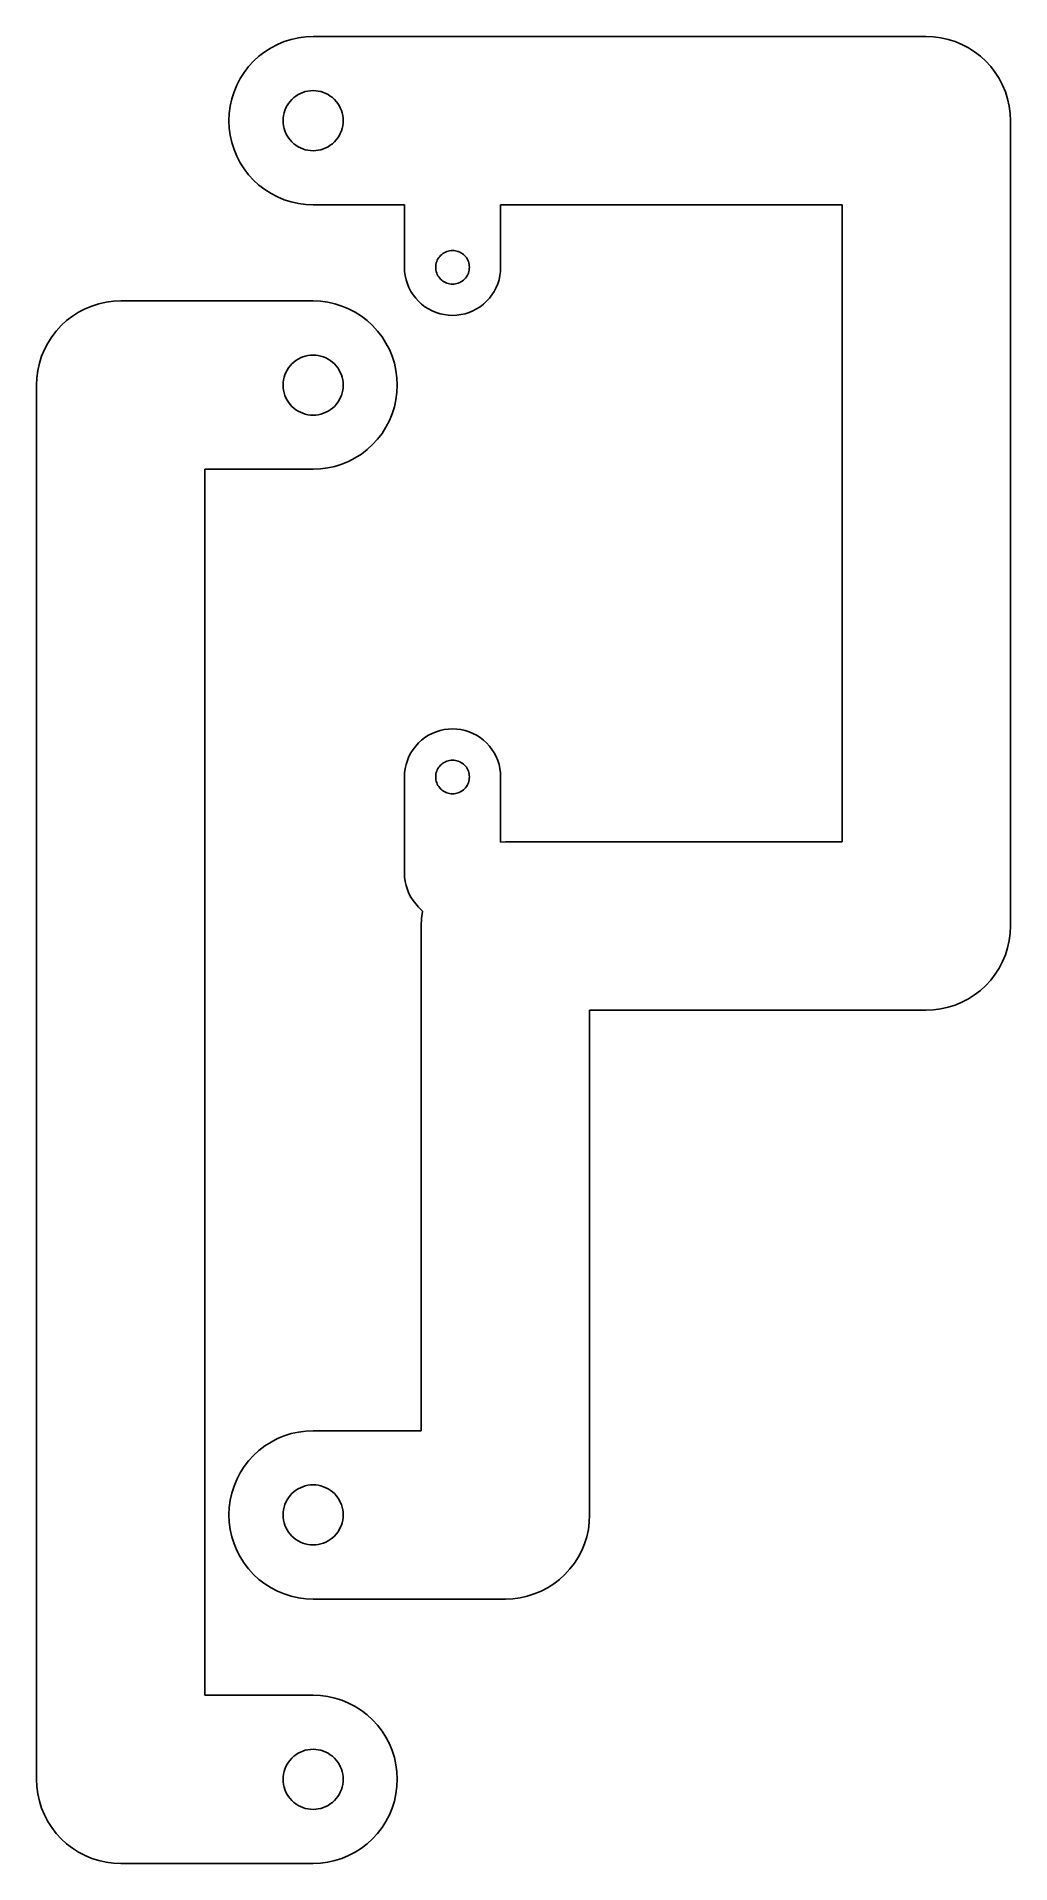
# Model space of a CAD drawing. Header units: metres. Extents: x 0 to 40.5, y 0 to 76.
import ezdxf

# ---------------------------------------------------------------- set-up
doc = ezdxf.new("R2010")
doc.units = ezdxf.units.M

msp = doc.modelspace()

# ---------------------------------------------------------------- linework, layer by layer
for p, q in [((11.5, 76), (11.1949, 75.9867)), ((37, 76), (11.5, 76)), ((37.305, 75.9867), (37, 76)), ((9.49248, 75.367), (9.25023, 75.1812)), ((9.75, 75.5311), (9.49248, 75.367)), ((10.0208, 75.6721), (9.75, 75.5311)), ((10.3029, 75.7889), (10.0208, 75.6721)), ((10.5941, 75.8807), (10.3029, 75.7889)), ((10.8922, 75.9468), (10.5941, 75.8807)), ((11.1949, 75.9867), (10.8922, 75.9468)), ((37.6078, 75.9468), (37.305, 75.9867)), ((37.9059, 75.8807), (37.6078, 75.9468)), ((38.1971, 75.7889), (37.9059, 75.8807)), ((38.4792, 75.6721), (38.1971, 75.7889)), ((38.75, 75.5311), (38.4792, 75.6721)), ((39.0075, 75.367), (38.75, 75.5311)), ((39.2498, 75.1812), (39.0075, 75.367)), ((8.63297, 74.5075), (8.4689, 74.25)), ((8.81883, 74.7498), (8.63297, 74.5075)), ((9.02512, 74.9749), (8.81883, 74.7498)), ((9.25023, 75.1812), (9.02512, 74.9749)), ((39.4749, 74.9749), (39.2498, 75.1812)), ((39.6812, 74.7498), (39.4749, 74.9749)), ((39.867, 74.5075), (39.6812, 74.7498)), ((40.0311, 74.25), (39.867, 74.5075)), ((8.32791, 73.9792), (8.21107, 73.6971)), ((8.4689, 74.25), (8.32791, 73.9792)), ((11.1765, 73.7074), (11.2829, 73.731)), ((11.2829, 73.731), (11.3911, 73.7452)), ((11.3911, 73.7452), (11.5, 73.75)), ((11.5, 73.75), (11.6089, 73.7452)), ((11.6089, 73.7452), (11.7171, 73.731)), ((11.7171, 73.731), (11.8235, 73.7074)), ((40.1721, 73.9792), (40.0311, 74.25)), ((40.2889, 73.6971), (40.1721, 73.9792)), ((8.05316, 73.1078), (8.01331, 72.805)), ((8.11925, 73.4059), (8.05316, 73.1078)), ((8.21107, 73.6971), (8.11925, 73.4059)), ((10.3254, 72.9275), (10.3671, 73.0283)), ((10.3671, 73.0283), (10.4175, 73.125)), ((10.4175, 73.125), (10.4761, 73.217)), ((10.4761, 73.217), (10.5424, 73.3035)), ((10.5424, 73.3035), (10.6161, 73.3839)), ((10.6161, 73.3839), (10.6965, 73.4576)), ((10.6965, 73.4576), (10.783, 73.5239)), ((10.783, 73.5239), (10.875, 73.5825)), ((10.875, 73.5825), (10.9717, 73.6329)), ((10.9717, 73.6329), (11.0725, 73.6746)), ((11.0725, 73.6746), (11.1765, 73.7074)), ((11.8235, 73.7074), (11.9275, 73.6746)), ((11.9275, 73.6746), (12.0283, 73.6329)), ((12.0283, 73.6329), (12.125, 73.5825)), ((12.125, 73.5825), (12.217, 73.5239)), ((12.217, 73.5239), (12.3035, 73.4576)), ((12.3035, 73.4576), (12.3839, 73.3839)), ((12.3839, 73.3839), (12.4576, 73.3035)), ((12.4576, 73.3035), (12.5239, 73.217)), ((12.5239, 73.217), (12.5825, 73.125)), ((12.5825, 73.125), (12.6329, 73.0283)), ((12.6329, 73.0283), (12.6746, 72.9275)), ((40.3807, 73.4059), (40.2889, 73.6971)), ((40.4468, 73.1078), (40.3807, 73.4059)), ((40.4867, 72.805), (40.4468, 73.1078)), ((8.01331, 72.805), (8, 72.5)), ((8, 72.5), (8.01331, 72.1949)), ((10.25, 72.5), (10.2547, 72.6089)), ((10.2547, 72.3911), (10.25, 72.5)), ((10.2547, 72.6089), (10.269, 72.7171)), ((10.269, 72.2829), (10.2547, 72.3911)), ((10.269, 72.7171), (10.2926, 72.8235)), ((10.2926, 72.1765), (10.269, 72.2829)), ((10.2926, 72.8235), (10.3254, 72.9275)), ((12.6746, 72.9275), (12.7074, 72.8235)), ((12.7074, 72.8235), (12.731, 72.7171)), ((12.731, 72.2829), (12.7074, 72.1765)), ((12.731, 72.7171), (12.7452, 72.6089)), ((12.7452, 72.3911), (12.731, 72.2829)), ((12.7452, 72.6089), (12.75, 72.5)), ((12.75, 72.5), (12.7452, 72.3911)), ((40.5, 72.5), (40.4867, 72.805)), ((40.5, 39), (40.5, 72.5)), ((8.01331, 72.1949), (8.05316, 71.8922)), ((8.05316, 71.8922), (8.11925, 71.5941)), ((8.11925, 71.5941), (8.21107, 71.3029)), ((10.3254, 72.0725), (10.2926, 72.1765)), ((10.3671, 71.9717), (10.3254, 72.0725)), ((10.4175, 71.875), (10.3671, 71.9717)), ((10.4761, 71.783), (10.4175, 71.875)), ((10.5424, 71.6965), (10.4761, 71.783)), ((10.6161, 71.6161), (10.5424, 71.6965)), ((10.6965, 71.5424), (10.6161, 71.6161)), ((10.783, 71.4761), (10.6965, 71.5424)), ((10.875, 71.4175), (10.783, 71.4761)), ((12.217, 71.4761), (12.125, 71.4175)), ((12.3035, 71.5424), (12.217, 71.4761)), ((12.3839, 71.6161), (12.3035, 71.5424)), ((12.4576, 71.6965), (12.3839, 71.6161)), ((12.5239, 71.783), (12.4576, 71.6965)), ((12.5825, 71.875), (12.5239, 71.783)), ((12.6329, 71.9717), (12.5825, 71.875)), ((12.6746, 72.0725), (12.6329, 71.9717)), ((12.7074, 72.1765), (12.6746, 72.0725)), ((8.21107, 71.3029), (8.32791, 71.0208)), ((8.32791, 71.0208), (8.4689, 70.75)), ((8.4689, 70.75), (8.63297, 70.4925)), ((10.9717, 71.3671), (10.875, 71.4175)), ((11.0725, 71.3254), (10.9717, 71.3671)), ((11.1765, 71.2926), (11.0725, 71.3254)), ((11.2829, 71.269), (11.1765, 71.2926)), ((11.3911, 71.2547), (11.2829, 71.269)), ((11.5, 71.25), (11.3911, 71.2547)), ((11.6089, 71.2547), (11.5, 71.25)), ((11.7171, 71.269), (11.6089, 71.2547)), ((11.8235, 71.2926), (11.7171, 71.269)), ((11.9275, 71.3254), (11.8235, 71.2926)), ((12.0283, 71.3671), (11.9275, 71.3254)), ((12.125, 71.4175), (12.0283, 71.3671)), ((8.63297, 70.4925), (8.81883, 70.2502)), ((8.81883, 70.2502), (9.02512, 70.0251)), ((9.02512, 70.0251), (9.25023, 69.8188)), ((9.25023, 69.8188), (9.49248, 69.633)), ((9.49248, 69.633), (9.75, 69.4689)), ((9.75, 69.4689), (10.0208, 69.3279)), ((10.0208, 69.3279), (10.3029, 69.2111)), ((10.3029, 69.2111), (10.5941, 69.1193)), ((10.5941, 69.1193), (10.8922, 69.0532)), ((10.8922, 69.0532), (11.1949, 69.0133)), ((11.1949, 69.0133), (11.5, 69)), ((11.5, 69), (15.3, 69)), ((15.3, 69), (15.3, 66.4)), ((19.3, 66.4), (19.3, 69)), ((19.3, 69), (33.5, 69)), ((33.5, 69), (33.5, 42.5)), ((16.7638, 66.8499), (16.805, 66.895)), ((16.805, 66.895), (16.85, 66.9362)), ((16.85, 66.9362), (16.8985, 66.9734)), ((16.8985, 66.9734), (16.95, 67.0062)), ((16.95, 67.0062), (17.0042, 67.0344)), ((17.0042, 67.0344), (17.0606, 67.0578)), ((17.0606, 67.0578), (17.1188, 67.0761)), ((17.1188, 67.0761), (17.1784, 67.0894)), ((17.1784, 67.0894), (17.239, 67.0973)), ((17.239, 67.0973), (17.3, 67.1)), ((17.3, 67.1), (17.361, 67.0973)), ((17.361, 67.0973), (17.4215, 67.0894)), ((17.4215, 67.0894), (17.4812, 67.0761)), ((17.4812, 67.0761), (17.5394, 67.0578)), ((17.5394, 67.0578), (17.5958, 67.0344)), ((17.5958, 67.0344), (17.65, 67.0062)), ((17.65, 67.0062), (17.7015, 66.9734)), ((17.7015, 66.9734), (17.7499, 66.9362)), ((17.7499, 66.9362), (17.795, 66.895)), ((17.795, 66.895), (17.8362, 66.8499)), ((15.3, 66.4), (15.3076, 66.2257)), ((15.3076, 66.2257), (15.3304, 66.0527)), ((16.6, 66.4), (16.6027, 66.461)), ((16.6027, 66.339), (16.6, 66.4)), ((16.6027, 66.461), (16.6106, 66.5215)), ((16.6106, 66.2784), (16.6027, 66.339)), ((16.6106, 66.5215), (16.6238, 66.5812)), ((16.6238, 66.2188), (16.6106, 66.2784)), ((16.6238, 66.5812), (16.6422, 66.6394)), ((16.6422, 66.1606), (16.6238, 66.2188)), ((16.6422, 66.6394), (16.6656, 66.6958)), ((16.6656, 66.1042), (16.6422, 66.1606)), ((16.6656, 66.6958), (16.6938, 66.75)), ((16.6938, 66.75), (16.7266, 66.8015)), ((16.7266, 66.8015), (16.7638, 66.8499)), ((17.8362, 66.8499), (17.8734, 66.8015)), ((17.8734, 66.8015), (17.9062, 66.75)), ((17.9062, 66.75), (17.9344, 66.6958)), ((17.9344, 66.6958), (17.9578, 66.6394)), ((17.9578, 66.1606), (17.9344, 66.1042)), ((17.9578, 66.6394), (17.9761, 66.5812)), ((17.9761, 66.2188), (17.9578, 66.1606)), ((17.9761, 66.5812), (17.9894, 66.5215)), ((17.9894, 66.2784), (17.9761, 66.2188)), ((17.9894, 66.5215), (17.9973, 66.461)), ((17.9973, 66.339), (17.9894, 66.2784)), ((17.9973, 66.461), (18, 66.4)), ((18, 66.4), (17.9973, 66.339)), ((19.2696, 66.0527), (19.2924, 66.2257)), ((19.2924, 66.2257), (19.3, 66.4)), ((15.3304, 66.0527), (15.3681, 65.8824)), ((15.3681, 65.8824), (15.4206, 65.716)), ((15.4206, 65.716), (15.4874, 65.5548)), ((15.4874, 65.5548), (15.5679, 65.4)), ((15.5679, 65.4), (15.6617, 65.2528)), ((16.6938, 66.05), (16.6656, 66.1042)), ((16.7266, 65.9985), (16.6938, 66.05)), ((16.7638, 65.95), (16.7266, 65.9985)), ((16.805, 65.905), (16.7638, 65.95)), ((16.85, 65.8638), (16.805, 65.905)), ((16.8985, 65.8266), (16.85, 65.8638)), ((16.95, 65.7938), (16.8985, 65.8266)), ((17.0042, 65.7656), (16.95, 65.7938)), ((17.0606, 65.7422), (17.0042, 65.7656)), ((17.1188, 65.7238), (17.0606, 65.7422)), ((17.1784, 65.7106), (17.1188, 65.7238)), ((17.239, 65.7027), (17.1784, 65.7106)), ((17.3, 65.7), (17.239, 65.7027)), ((17.361, 65.7027), (17.3, 65.7)), ((17.4215, 65.7106), (17.361, 65.7027)), ((17.4812, 65.7238), (17.4215, 65.7106)), ((17.5394, 65.7422), (17.4812, 65.7238)), ((17.5958, 65.7656), (17.5394, 65.7422)), ((17.65, 65.7938), (17.5958, 65.7656)), ((17.7015, 65.8266), (17.65, 65.7938)), ((17.7499, 65.8638), (17.7015, 65.8266)), ((17.795, 65.905), (17.7499, 65.8638)), ((17.8362, 65.95), (17.795, 65.905)), ((17.8734, 65.9985), (17.8362, 65.95)), ((17.9062, 66.05), (17.8734, 65.9985)), ((17.9344, 66.1042), (17.9062, 66.05)), ((18.9383, 65.2528), (19.032, 65.4)), ((19.032, 65.4), (19.1126, 65.5548)), ((19.1126, 65.5548), (19.1794, 65.716)), ((19.1794, 65.716), (19.2318, 65.8824)), ((19.2318, 65.8824), (19.2696, 66.0527)), ((2.02083, 64.6721), (1.75, 64.5311)), ((2.30292, 64.7889), (2.02083, 64.6721)), ((2.59413, 64.8807), (2.30292, 64.7889)), ((2.89223, 64.9468), (2.59413, 64.8807)), ((3.19495, 64.9867), (2.89223, 64.9468)), ((3.5, 65), (3.19495, 64.9867)), ((11.5, 65), (3.5, 65)), ((11.805, 64.9867), (11.5, 65)), ((12.1078, 64.9468), (11.805, 64.9867)), ((12.4059, 64.8807), (12.1078, 64.9468)), ((12.6971, 64.7889), (12.4059, 64.8807)), ((12.9792, 64.6721), (12.6971, 64.7889)), ((13.25, 64.5311), (12.9792, 64.6721)), ((15.6617, 65.2528), (15.7679, 65.1144)), ((15.7679, 65.1144), (15.8858, 64.9858)), ((15.8858, 64.9858), (16.0144, 64.8679)), ((16.0144, 64.8679), (16.1528, 64.7617)), ((16.1528, 64.7617), (16.3, 64.6679)), ((16.3, 64.6679), (16.4548, 64.5874)), ((18.1452, 64.5874), (18.3, 64.6679)), ((18.3, 64.6679), (18.4471, 64.7617)), ((18.4471, 64.7617), (18.5856, 64.8679)), ((18.5856, 64.8679), (18.7142, 64.9858)), ((18.7142, 64.9858), (18.8321, 65.1144)), ((18.8321, 65.1144), (18.9383, 65.2528)), ((1.02512, 63.9749), (0.818832, 63.7498)), ((1.25023, 64.1812), (1.02512, 63.9749)), ((1.49248, 64.367), (1.25023, 64.1812)), ((1.75, 64.5311), (1.49248, 64.367)), ((13.5075, 64.367), (13.25, 64.5311)), ((13.7498, 64.1812), (13.5075, 64.367)), ((13.9749, 63.9749), (13.7498, 64.1812)), ((14.1812, 63.7498), (13.9749, 63.9749)), ((16.4548, 64.5874), (16.616, 64.5206)), ((16.616, 64.5206), (16.7823, 64.4681)), ((16.7823, 64.4681), (16.9527, 64.4304)), ((16.9527, 64.4304), (17.1257, 64.4076)), ((17.1257, 64.4076), (17.3, 64.4)), ((17.3, 64.4), (17.4743, 64.4076)), ((17.4743, 64.4076), (17.6473, 64.4304)), ((17.6473, 64.4304), (17.8176, 64.4681)), ((17.8176, 64.4681), (17.984, 64.5206)), ((17.984, 64.5206), (18.1452, 64.5874)), ((0.468903, 63.25), (0.327911, 62.9792)), ((0.632965, 63.5075), (0.468903, 63.25)), ((0.818832, 63.7498), (0.632965, 63.5075)), ((14.367, 63.5075), (14.1812, 63.7498)), ((14.5311, 63.25), (14.367, 63.5075)), ((14.6721, 62.9792), (14.5311, 63.25)), ((0.119247, 62.4059), (0.053162, 62.1078)), ((0.211075, 62.6971), (0.119247, 62.4059)), ((0.327911, 62.9792), (0.211075, 62.6971)), ((10.5424, 62.3035), (10.6161, 62.3839)), ((10.6161, 62.3839), (10.6965, 62.4576)), ((10.6965, 62.4576), (10.783, 62.5239)), ((10.783, 62.5239), (10.875, 62.5825)), ((10.875, 62.5825), (10.9717, 62.6329)), ((10.9717, 62.6329), (11.0725, 62.6746)), ((11.0725, 62.6746), (11.1765, 62.7074)), ((11.1765, 62.7074), (11.2829, 62.731)), ((11.2829, 62.731), (11.3911, 62.7452)), ((11.3911, 62.7452), (11.5, 62.75)), ((11.5, 62.75), (11.6089, 62.7452)), ((11.6089, 62.7452), (11.7171, 62.731)), ((11.7171, 62.731), (11.8235, 62.7074)), ((11.8235, 62.7074), (11.9275, 62.6746)), ((11.9275, 62.6746), (12.0283, 62.6329)), ((12.0283, 62.6329), (12.125, 62.5825)), ((12.125, 62.5825), (12.217, 62.5239)), ((12.217, 62.5239), (12.3035, 62.4576)), ((12.3035, 62.4576), (12.3839, 62.3839)), ((12.3839, 62.3839), (12.4576, 62.3035)), ((14.7889, 62.6971), (14.6721, 62.9792)), ((14.8807, 62.4059), (14.7889, 62.6971)), ((14.9468, 62.1078), (14.8807, 62.4059)), ((0.013306, 61.805), (0, 61.5)), ((0.053162, 62.1078), (0.013306, 61.805)), ((10.25, 61.5), (10.2547, 61.6089)), ((10.2547, 61.6089), (10.269, 61.7171)), ((10.269, 61.7171), (10.2926, 61.8235)), ((10.2926, 61.8235), (10.3254, 61.9275)), ((10.3254, 61.9275), (10.3671, 62.0283)), ((10.3671, 62.0283), (10.4175, 62.125)), ((10.4175, 62.125), (10.4761, 62.217)), ((10.4761, 62.217), (10.5424, 62.3035)), ((12.4576, 62.3035), (12.5239, 62.217)), ((12.5239, 62.217), (12.5825, 62.125)), ((12.5825, 62.125), (12.6329, 62.0283)), ((12.6329, 62.0283), (12.6746, 61.9275)), ((12.6746, 61.9275), (12.7074, 61.8235)), ((12.7074, 61.8235), (12.731, 61.7171)), ((12.731, 61.7171), (12.7452, 61.6089)), ((12.7452, 61.6089), (12.75, 61.5)), ((14.9867, 61.805), (14.9468, 62.1078)), ((15, 61.5), (14.9867, 61.805)), ((0, 61.5), (0, 3.5)), ((10.2547, 61.3911), (10.25, 61.5)), ((10.269, 61.2829), (10.2547, 61.3911)), ((10.2926, 61.1765), (10.269, 61.2829)), ((10.3254, 61.0725), (10.2926, 61.1765)), ((10.3671, 60.9717), (10.3254, 61.0725)), ((10.4175, 60.875), (10.3671, 60.9717)), ((10.4761, 60.783), (10.4175, 60.875)), ((12.5825, 60.875), (12.5239, 60.783)), ((12.6329, 60.9717), (12.5825, 60.875)), ((12.6746, 61.0725), (12.6329, 60.9717)), ((12.7074, 61.1765), (12.6746, 61.0725)), ((12.731, 61.2829), (12.7074, 61.1765)), ((12.7452, 61.3911), (12.731, 61.2829)), ((12.75, 61.5), (12.7452, 61.3911)), ((14.8807, 60.5941), (14.9468, 60.8922)), ((14.9468, 60.8922), (14.9867, 61.1949)), ((14.9867, 61.1949), (15, 61.5)), ((10.5424, 60.6965), (10.4761, 60.783)), ((10.6161, 60.6161), (10.5424, 60.6965)), ((10.6965, 60.5424), (10.6161, 60.6161)), ((10.783, 60.4761), (10.6965, 60.5424)), ((10.875, 60.4175), (10.783, 60.4761)), ((10.9717, 60.3671), (10.875, 60.4175)), ((11.0725, 60.3254), (10.9717, 60.3671)), ((11.1765, 60.2926), (11.0725, 60.3254)), ((11.2829, 60.269), (11.1765, 60.2926)), ((11.3911, 60.2547), (11.2829, 60.269)), ((11.5, 60.25), (11.3911, 60.2547)), ((11.6089, 60.2547), (11.5, 60.25)), ((11.7171, 60.269), (11.6089, 60.2547)), ((11.8235, 60.2926), (11.7171, 60.269)), ((11.9275, 60.3254), (11.8235, 60.2926)), ((12.0283, 60.3671), (11.9275, 60.3254)), ((12.125, 60.4175), (12.0283, 60.3671)), ((12.217, 60.4761), (12.125, 60.4175)), ((12.3035, 60.5424), (12.217, 60.4761)), ((12.3839, 60.6161), (12.3035, 60.5424)), ((12.4576, 60.6965), (12.3839, 60.6161)), ((12.5239, 60.783), (12.4576, 60.6965)), ((14.6721, 60.0208), (14.7889, 60.3029)), ((14.7889, 60.3029), (14.8807, 60.5941)), ((14.1812, 59.2502), (14.367, 59.4925)), ((14.367, 59.4925), (14.5311, 59.75)), ((14.5311, 59.75), (14.6721, 60.0208)), ((13.25, 58.4689), (13.5075, 58.633)), ((13.5075, 58.633), (13.7498, 58.8188)), ((13.7498, 58.8188), (13.9749, 59.0251)), ((13.9749, 59.0251), (14.1812, 59.2502)), ((7, 7), (7, 58)), ((7, 58), (11.5, 58)), ((11.5, 58), (11.805, 58.0133)), ((11.805, 58.0133), (12.1078, 58.0532)), ((12.1078, 58.0532), (12.4059, 58.1192)), ((12.4059, 58.1192), (12.6971, 58.2111)), ((12.6971, 58.2111), (12.9792, 58.3279)), ((12.9792, 58.3279), (13.25, 58.4689)), ((16.7823, 47.1319), (16.616, 47.0794)), ((16.9527, 47.1696), (16.7823, 47.1319)), ((17.1257, 47.1924), (16.9527, 47.1696)), ((17.3, 47.2), (17.1257, 47.1924)), ((17.4743, 47.1924), (17.3, 47.2)), ((17.6473, 47.1696), (17.4743, 47.1924)), ((17.8176, 47.1319), (17.6473, 47.1696)), ((17.984, 47.0794), (17.8176, 47.1319)), ((15.7679, 46.4856), (15.6617, 46.3472)), ((15.8858, 46.6142), (15.7679, 46.4856)), ((16.0144, 46.7321), (15.8858, 46.6142)), ((16.1528, 46.8383), (16.0144, 46.7321)), ((16.3, 46.932), (16.1528, 46.8383)), ((16.4548, 47.0126), (16.3, 46.932)), ((16.616, 47.0794), (16.4548, 47.0126)), ((18.1452, 47.0126), (17.984, 47.0794)), ((18.3, 46.932), (18.1452, 47.0126)), ((18.4471, 46.8383), (18.3, 46.932)), ((18.5856, 46.7321), (18.4471, 46.8383)), ((18.7142, 46.6142), (18.5856, 46.7321)), ((18.8321, 46.4856), (18.7142, 46.6142)), ((18.9383, 46.3472), (18.8321, 46.4856)), ((15.3681, 45.7176), (15.3304, 45.5473)), ((15.4206, 45.884), (15.3681, 45.7176)), ((15.4874, 46.0452), (15.4206, 45.884)), ((15.5679, 46.2), (15.4874, 46.0452)), ((15.6617, 46.3472), (15.5679, 46.2)), ((16.6938, 45.55), (16.7266, 45.6015)), ((16.7266, 45.6015), (16.7638, 45.6499)), ((16.7638, 45.6499), (16.805, 45.695)), ((16.805, 45.695), (16.85, 45.7362)), ((16.85, 45.7362), (16.8985, 45.7734)), ((16.8985, 45.7734), (16.95, 45.8062)), ((16.95, 45.8062), (17.0042, 45.8344)), ((17.0042, 45.8344), (17.0606, 45.8578)), ((17.0606, 45.8578), (17.1188, 45.8761)), ((17.1188, 45.8761), (17.1784, 45.8894)), ((17.1784, 45.8894), (17.239, 45.8973)), ((17.239, 45.8973), (17.3, 45.9)), ((17.3, 45.9), (17.361, 45.8973)), ((17.361, 45.8973), (17.4215, 45.8894)), ((17.4215, 45.8894), (17.4812, 45.8761)), ((17.4812, 45.8761), (17.5394, 45.8578)), ((17.5394, 45.8578), (17.5958, 45.8344)), ((17.5958, 45.8344), (17.65, 45.8062)), ((17.65, 45.8062), (17.7015, 45.7734)), ((17.7015, 45.7734), (17.7499, 45.7362)), ((17.7499, 45.7362), (17.795, 45.695)), ((17.795, 45.695), (17.8362, 45.6499)), ((17.8362, 45.6499), (17.8734, 45.6015)), ((17.8734, 45.6015), (17.9062, 45.55)), ((19.032, 46.2), (18.9383, 46.3472)), ((19.1126, 46.0452), (19.032, 46.2)), ((19.1794, 45.884), (19.1126, 46.0452)), ((19.2318, 45.7176), (19.1794, 45.884)), ((19.2696, 45.5473), (19.2318, 45.7176)), ((15.3076, 45.3743), (15.3, 45.2)), ((15.3, 45.2), (15.3, 41.2)), ((15.3304, 45.5473), (15.3076, 45.3743)), ((16.6, 45.2), (16.6027, 45.261)), ((16.6027, 45.139), (16.6, 45.2)), ((16.6027, 45.261), (16.6106, 45.3215)), ((16.6106, 45.0784), (16.6027, 45.139)), ((16.6106, 45.3215), (16.6238, 45.3812)), ((16.6238, 45.0188), (16.6106, 45.0784)), ((16.6238, 45.3812), (16.6422, 45.4394)), ((16.6422, 44.9606), (16.6238, 45.0188)), ((16.6422, 45.4394), (16.6656, 45.4958)), ((16.6656, 44.9042), (16.6422, 44.9606)), ((16.6656, 45.4958), (16.6938, 45.55)), ((16.6938, 44.85), (16.6656, 44.9042)), ((16.7266, 44.7985), (16.6938, 44.85)), ((17.9062, 44.85), (17.8734, 44.7985)), ((17.9062, 45.55), (17.9344, 45.4958)), ((17.9344, 44.9042), (17.9062, 44.85)), ((17.9344, 45.4958), (17.9578, 45.4394)), ((17.9578, 44.9606), (17.9344, 44.9042)), ((17.9578, 45.4394), (17.9761, 45.3812)), ((17.9761, 45.0188), (17.9578, 44.9606)), ((17.9761, 45.3812), (17.9894, 45.3215)), ((17.9894, 45.0784), (17.9761, 45.0188)), ((17.9894, 45.3215), (17.9973, 45.261)), ((17.9973, 45.139), (17.9894, 45.0784)), ((17.9973, 45.261), (18, 45.2)), ((18, 45.2), (17.9973, 45.139)), ((19.2924, 45.3743), (19.2696, 45.5473)), ((19.3, 45.2), (19.2924, 45.3743)), ((19.3, 42.4913), (19.3, 45.2)), ((16.7638, 44.75), (16.7266, 44.7985)), ((16.805, 44.705), (16.7638, 44.75)), ((16.85, 44.6638), (16.805, 44.705)), ((16.8985, 44.6266), (16.85, 44.6638)), ((16.95, 44.5938), (16.8985, 44.6266)), ((17.0042, 44.5656), (16.95, 44.5938)), ((17.0606, 44.5422), (17.0042, 44.5656)), ((17.1188, 44.5238), (17.0606, 44.5422)), ((17.1784, 44.5106), (17.1188, 44.5238)), ((17.239, 44.5027), (17.1784, 44.5106)), ((17.3, 44.5), (17.239, 44.5027)), ((17.361, 44.5027), (17.3, 44.5)), ((17.4215, 44.5106), (17.361, 44.5027)), ((17.4812, 44.5238), (17.4215, 44.5106)), ((17.5394, 44.5422), (17.4812, 44.5238)), ((17.5958, 44.5656), (17.5394, 44.5422)), ((17.65, 44.5938), (17.5958, 44.5656)), ((17.7015, 44.6266), (17.65, 44.5938)), ((17.7499, 44.6638), (17.7015, 44.6266)), ((17.795, 44.705), (17.7499, 44.6638)), ((17.8362, 44.75), (17.795, 44.705)), ((17.8734, 44.7985), (17.8362, 44.75)), ((19.5, 42.5), (19.3, 42.4913)), ((33.5, 42.5), (19.5, 42.5)), ((15.3, 41.2), (15.3076, 41.0257)), ((15.3076, 41.0257), (15.3304, 40.8527)), ((15.3304, 40.8527), (15.3681, 40.6824)), ((15.3681, 40.6824), (15.4206, 40.516)), ((15.4206, 40.516), (15.4874, 40.3548)), ((15.4874, 40.3548), (15.5679, 40.2)), ((15.5679, 40.2), (15.6617, 40.0528)), ((15.6617, 40.0528), (15.7679, 39.9144)), ((15.7679, 39.9144), (15.8858, 39.7858)), ((15.8858, 39.7858), (16.0551, 39.6165)), ((16.0532, 39.6078), (16.0133, 39.305)), ((16.0551, 39.6165), (16.0532, 39.6078)), ((16.0133, 39.305), (16, 39)), ((16, 39), (16, 18)), ((40.4867, 38.6949), (40.5, 39)), ((40.2889, 37.8029), (40.3807, 38.0941)), ((40.3807, 38.0941), (40.4468, 38.3922)), ((40.4468, 38.3922), (40.4867, 38.6949)), ((39.867, 36.9925), (40.0311, 37.25)), ((40.0311, 37.25), (40.1721, 37.5208)), ((40.1721, 37.5208), (40.2889, 37.8029)), ((39.2498, 36.3188), (39.4749, 36.5251)), ((39.4749, 36.5251), (39.6812, 36.7502)), ((39.6812, 36.7502), (39.867, 36.9925)), ((38.1971, 35.7111), (38.4792, 35.8279)), ((38.4792, 35.8279), (38.75, 35.9689)), ((38.75, 35.9689), (39.0075, 36.133)), ((39.0075, 36.133), (39.2498, 36.3188)), ((23, 14.5), (23, 35.5)), ((23, 35.5), (37, 35.5)), ((37, 35.5), (37.305, 35.5133)), ((37.305, 35.5133), (37.6078, 35.5532)), ((37.6078, 35.5532), (37.9059, 35.6192)), ((37.9059, 35.6192), (38.1971, 35.7111)), ((9.75, 17.5311), (9.49248, 17.367)), ((10.0208, 17.6721), (9.75, 17.5311)), ((10.3029, 17.7889), (10.0208, 17.6721)), ((10.5941, 17.8807), (10.3029, 17.7889)), ((10.8922, 17.9468), (10.5941, 17.8807)), ((11.1949, 17.9867), (10.8922, 17.9468)), ((11.5, 18), (11.1949, 17.9867)), ((16, 18), (11.5, 18)), ((8.81883, 16.7498), (8.63297, 16.5075)), ((9.02512, 16.9749), (8.81883, 16.7498)), ((9.25023, 17.1812), (9.02512, 16.9749)), ((9.49248, 17.367), (9.25023, 17.1812)), ((8.32791, 15.9792), (8.21107, 15.6971)), ((8.4689, 16.25), (8.32791, 15.9792)), ((8.63297, 16.5075), (8.4689, 16.25)), ((8.11925, 15.4059), (8.05316, 15.1078)), ((8.21107, 15.6971), (8.11925, 15.4059)), ((10.4175, 15.125), (10.4761, 15.217)), ((10.4761, 15.217), (10.5424, 15.3035)), ((10.5424, 15.3035), (10.6161, 15.3839)), ((10.6161, 15.3839), (10.6965, 15.4576)), ((10.6965, 15.4576), (10.783, 15.5239)), ((10.783, 15.5239), (10.875, 15.5825)), ((10.875, 15.5825), (10.9717, 15.6329)), ((10.9717, 15.6329), (11.0725, 15.6746)), ((11.0725, 15.6746), (11.1765, 15.7074)), ((11.1765, 15.7074), (11.2829, 15.731)), ((11.2829, 15.731), (11.3911, 15.7452)), ((11.3911, 15.7452), (11.5, 15.75)), ((11.5, 15.75), (11.6089, 15.7452)), ((11.6089, 15.7452), (11.7171, 15.731)), ((11.7171, 15.731), (11.8235, 15.7074)), ((11.8235, 15.7074), (11.9275, 15.6746)), ((11.9275, 15.6746), (12.0283, 15.6329)), ((12.0283, 15.6329), (12.125, 15.5825)), ((12.125, 15.5825), (12.217, 15.5239)), ((12.217, 15.5239), (12.3035, 15.4576)), ((12.3035, 15.4576), (12.3839, 15.3839)), ((12.3839, 15.3839), (12.4576, 15.3035)), ((12.4576, 15.3035), (12.5239, 15.217)), ((12.5239, 15.217), (12.5825, 15.125)), ((8.01331, 14.805), (8, 14.5)), ((8, 14.5), (8.01331, 14.1949)), ((8.05316, 15.1078), (8.01331, 14.805)), ((10.25, 14.5), (10.2547, 14.6089)), ((10.2547, 14.3911), (10.25, 14.5)), ((10.2547, 14.6089), (10.269, 14.7171)), ((10.269, 14.7171), (10.2926, 14.8235)), ((10.2926, 14.8235), (10.3254, 14.9275)), ((10.3254, 14.9275), (10.3671, 15.0283)), ((10.3671, 15.0283), (10.4175, 15.125)), ((12.5825, 15.125), (12.6329, 15.0283)), ((12.6329, 15.0283), (12.6746, 14.9275)), ((12.6746, 14.9275), (12.7074, 14.8235)), ((12.7074, 14.8235), (12.731, 14.7171)), ((12.731, 14.7171), (12.7452, 14.6089)), ((12.7452, 14.6089), (12.75, 14.5)), ((12.75, 14.5), (12.7452, 14.3911)), ((22.9867, 14.1949), (23, 14.5)), ((8.01331, 14.1949), (8.05316, 13.8922)), ((8.05316, 13.8922), (8.11925, 13.5941)), ((10.269, 14.2829), (10.2547, 14.3911)), ((10.2926, 14.1765), (10.269, 14.2829)), ((10.3254, 14.0725), (10.2926, 14.1765)), ((10.3671, 13.9717), (10.3254, 14.0725)), ((10.4175, 13.875), (10.3671, 13.9717)), ((10.4761, 13.783), (10.4175, 13.875)), ((10.5424, 13.6965), (10.4761, 13.783)), ((10.6161, 13.6161), (10.5424, 13.6965)), ((12.4576, 13.6965), (12.3839, 13.6161)), ((12.5239, 13.783), (12.4576, 13.6965)), ((12.5825, 13.875), (12.5239, 13.783)), ((12.6329, 13.9717), (12.5825, 13.875)), ((12.6746, 14.0725), (12.6329, 13.9717)), ((12.7074, 14.1765), (12.6746, 14.0725)), ((12.731, 14.2829), (12.7074, 14.1765)), ((12.7452, 14.3911), (12.731, 14.2829)), ((22.8807, 13.5941), (22.9468, 13.8922)), ((22.9468, 13.8922), (22.9867, 14.1949)), ((8.11925, 13.5941), (8.21107, 13.3029)), ((8.21107, 13.3029), (8.32791, 13.0208)), ((8.32791, 13.0208), (8.4689, 12.75)), ((10.6965, 13.5424), (10.6161, 13.6161)), ((10.783, 13.4761), (10.6965, 13.5424)), ((10.875, 13.4175), (10.783, 13.4761)), ((10.9717, 13.3671), (10.875, 13.4175)), ((11.0725, 13.3254), (10.9717, 13.3671)), ((11.1765, 13.2926), (11.0725, 13.3254)), ((11.2829, 13.269), (11.1765, 13.2926)), ((11.3911, 13.2547), (11.2829, 13.269)), ((11.5, 13.25), (11.3911, 13.2547)), ((11.6089, 13.2547), (11.5, 13.25)), ((11.7171, 13.269), (11.6089, 13.2547)), ((11.8235, 13.2926), (11.7171, 13.269)), ((11.9275, 13.3254), (11.8235, 13.2926)), ((12.0283, 13.3671), (11.9275, 13.3254)), ((12.125, 13.4175), (12.0283, 13.3671)), ((12.217, 13.4761), (12.125, 13.4175)), ((12.3035, 13.5424), (12.217, 13.4761)), ((12.3839, 13.6161), (12.3035, 13.5424)), ((22.5311, 12.75), (22.6721, 13.0208)), ((22.6721, 13.0208), (22.7889, 13.3029)), ((22.7889, 13.3029), (22.8807, 13.5941)), ((8.4689, 12.75), (8.63297, 12.4925)), ((8.63297, 12.4925), (8.81883, 12.2502)), ((8.81883, 12.2502), (9.02512, 12.0251)), ((21.9749, 12.0251), (22.1812, 12.2502)), ((22.1812, 12.2502), (22.367, 12.4925)), ((22.367, 12.4925), (22.5311, 12.75)), ((9.02512, 12.0251), (9.25023, 11.8188)), ((9.25023, 11.8188), (9.49248, 11.633)), ((9.49248, 11.633), (9.75, 11.4689)), ((9.75, 11.4689), (10.0208, 11.3279)), ((20.9792, 11.3279), (21.25, 11.4689)), ((21.25, 11.4689), (21.5075, 11.633)), ((21.5075, 11.633), (21.7498, 11.8188)), ((21.7498, 11.8188), (21.9749, 12.0251)), ((10.0208, 11.3279), (10.3029, 11.2111)), ((10.3029, 11.2111), (10.5941, 11.1192)), ((10.5941, 11.1192), (10.8922, 11.0532)), ((10.8922, 11.0532), (11.1949, 11.0133)), ((11.1949, 11.0133), (11.5, 11)), ((11.5, 11), (19.5, 11)), ((19.5, 11), (19.805, 11.0133)), ((19.805, 11.0133), (20.1078, 11.0532)), ((20.1078, 11.0532), (20.4059, 11.1192)), ((20.4059, 11.1192), (20.6971, 11.2111)), ((20.6971, 11.2111), (20.9792, 11.3279)), ((11.5, 7), (7, 7)), ((11.805, 6.98668), (11.5, 7)), ((12.1078, 6.94682), (11.805, 6.98668)), ((12.4059, 6.88074), (12.1078, 6.94682)), ((12.6971, 6.78891), (12.4059, 6.88074)), ((12.9792, 6.67207), (12.6971, 6.78891)), ((13.25, 6.53108), (12.9792, 6.67207)), ((13.5075, 6.36702), (13.25, 6.53108)), ((13.7498, 6.18115), (13.5075, 6.36702)), ((13.9749, 5.97487), (13.7498, 6.18115)), ((14.1812, 5.74976), (13.9749, 5.97487)), ((14.367, 5.50751), (14.1812, 5.74976)), ((14.5311, 5.25), (14.367, 5.50751)), ((10.783, 4.52393), (10.875, 4.58252)), ((10.875, 4.58252), (10.9717, 4.63287)), ((10.9717, 4.63287), (11.0725, 4.67461)), ((11.0725, 4.67461), (11.1765, 4.7074)), ((11.1765, 4.7074), (11.2829, 4.731)), ((11.2829, 4.731), (11.3911, 4.74524)), ((11.3911, 4.74524), (11.5, 4.75)), ((11.5, 4.75), (11.6089, 4.74524)), ((11.6089, 4.74524), (11.7171, 4.731)), ((11.7171, 4.731), (11.8235, 4.7074)), ((11.8235, 4.7074), (11.9275, 4.67461)), ((11.9275, 4.67461), (12.0283, 4.63287)), ((12.0283, 4.63287), (12.125, 4.58252)), ((12.125, 4.58252), (12.217, 4.52393)), ((14.6721, 4.97916), (14.5311, 5.25)), ((14.7889, 4.69707), (14.6721, 4.97916)), ((14.8807, 4.40585), (14.7889, 4.69707)), ((10.269, 3.71706), (10.2926, 3.82352)), ((10.2926, 3.82352), (10.3254, 3.92752)), ((10.3254, 3.92752), (10.3671, 4.02826)), ((10.3671, 4.02826), (10.4175, 4.125)), ((10.4175, 4.125), (10.4761, 4.21696)), ((10.4761, 4.21696), (10.5424, 4.30348)), ((10.5424, 4.30348), (10.6161, 4.38388)), ((10.6161, 4.38388), (10.6965, 4.45755)), ((10.6965, 4.45755), (10.783, 4.52393)), ((12.217, 4.52393), (12.3035, 4.45755)), ((12.3035, 4.45755), (12.3839, 4.38388)), ((12.3839, 4.38388), (12.4576, 4.30348)), ((12.4576, 4.30348), (12.5239, 4.21696)), ((12.5239, 4.21696), (12.5825, 4.125)), ((12.5825, 4.125), (12.6329, 4.02826)), ((12.6329, 4.02826), (12.6746, 3.92752)), ((12.6746, 3.92752), (12.7074, 3.82352)), ((12.7074, 3.82352), (12.731, 3.71706)), ((14.9468, 4.10776), (14.8807, 4.40585)), ((14.9867, 3.80504), (14.9468, 4.10776)), ((15, 3.5), (14.9867, 3.80504)), ((0, 3.5), (0.013306, 3.19495)), ((0.013306, 3.19495), (0.053162, 2.89223)), ((10.25, 3.5), (10.2547, 3.60893)), ((10.2547, 3.39105), (10.25, 3.5)), ((10.2547, 3.60893), (10.269, 3.71706)), ((10.269, 3.28293), (10.2547, 3.39105)), ((10.2926, 3.17647), (10.269, 3.28293)), ((10.3254, 3.07246), (10.2926, 3.17647)), ((10.3671, 2.97173), (10.3254, 3.07246)), ((12.6746, 3.07246), (12.6329, 2.97173)), ((12.7074, 3.17647), (12.6746, 3.07246)), ((12.731, 3.28293), (12.7074, 3.17647)), ((12.731, 3.71706), (12.7452, 3.60893)), ((12.7452, 3.39105), (12.731, 3.28293)), ((12.7452, 3.60893), (12.75, 3.5)), ((12.75, 3.5), (12.7452, 3.39105)), ((14.9468, 2.89223), (14.9867, 3.19495)), ((14.9867, 3.19495), (15, 3.5)), ((0.053162, 2.89223), (0.119247, 2.59413)), ((0.119247, 2.59413), (0.211075, 2.30292)), ((0.211075, 2.30292), (0.327911, 2.02083)), ((10.4175, 2.875), (10.3671, 2.97173)), ((10.4761, 2.78302), (10.4175, 2.875)), ((10.5424, 2.6965), (10.4761, 2.78302)), ((10.6161, 2.6161), (10.5424, 2.6965)), ((10.6965, 2.54243), (10.6161, 2.6161)), ((10.783, 2.47606), (10.6965, 2.54243)), ((10.875, 2.41747), (10.783, 2.47606)), ((10.9717, 2.36711), (10.875, 2.41747)), ((11.0725, 2.32538), (10.9717, 2.36711)), ((11.1765, 2.29259), (11.0725, 2.32538)), ((11.2829, 2.26898), (11.1765, 2.29259)), ((11.8235, 2.29259), (11.7171, 2.26898)), ((11.9275, 2.32538), (11.8235, 2.29259)), ((12.0283, 2.36711), (11.9275, 2.32538)), ((12.125, 2.41747), (12.0283, 2.36711)), ((12.217, 2.47606), (12.125, 2.41747)), ((12.3035, 2.54243), (12.217, 2.47606)), ((12.3839, 2.6161), (12.3035, 2.54243)), ((12.4576, 2.6965), (12.3839, 2.6161)), ((12.5239, 2.78302), (12.4576, 2.6965)), ((12.5825, 2.875), (12.5239, 2.78302)), ((12.6329, 2.97173), (12.5825, 2.875)), ((14.6721, 2.02083), (14.7889, 2.30292)), ((14.7889, 2.30292), (14.8807, 2.59413)), ((14.8807, 2.59413), (14.9468, 2.89223)), ((0.327911, 2.02083), (0.468903, 1.75)), ((0.468903, 1.75), (0.632965, 1.49248)), ((11.3911, 2.25475), (11.2829, 2.26898)), ((11.5, 2.25), (11.3911, 2.25475)), ((11.6089, 2.25475), (11.5, 2.25)), ((11.7171, 2.26898), (11.6089, 2.25475)), ((14.367, 1.49248), (14.5311, 1.75)), ((14.5311, 1.75), (14.6721, 2.02083)), ((0.632965, 1.49248), (0.818832, 1.25023)), ((0.818832, 1.25023), (1.02512, 1.02512)), ((1.02512, 1.02512), (1.25023, 0.818832)), ((1.25023, 0.818832), (1.49248, 0.632965)), ((13.5075, 0.632965), (13.7498, 0.818832)), ((13.7498, 0.818832), (13.9749, 1.02512)), ((13.9749, 1.02512), (14.1812, 1.25023)), ((14.1812, 1.25023), (14.367, 1.49248)), ((1.49248, 0.632965), (1.75, 0.468903)), ((1.75, 0.468903), (2.02083, 0.327911)), ((2.02083, 0.327911), (2.30292, 0.211075)), ((2.30292, 0.211075), (2.59413, 0.119247)), ((2.59413, 0.119247), (2.89223, 0.053162)), ((2.89223, 0.053162), (3.19495, 0.013306)), ((3.19495, 0.013306), (3.5, 0)), ((3.5, 0), (11.5, 0)), ((11.5, 0), (11.805, 0.013306)), ((11.805, 0.013306), (12.1078, 0.053162)), ((12.1078, 0.053162), (12.4059, 0.119247)), ((12.4059, 0.119247), (12.6971, 0.211075)), ((12.6971, 0.211075), (12.9792, 0.327911)), ((12.9792, 0.327911), (13.25, 0.468903)), ((13.25, 0.468903), (13.5075, 0.632965))]:
    msp.add_line(p, q)

doc.saveas('drawing.dxf')
